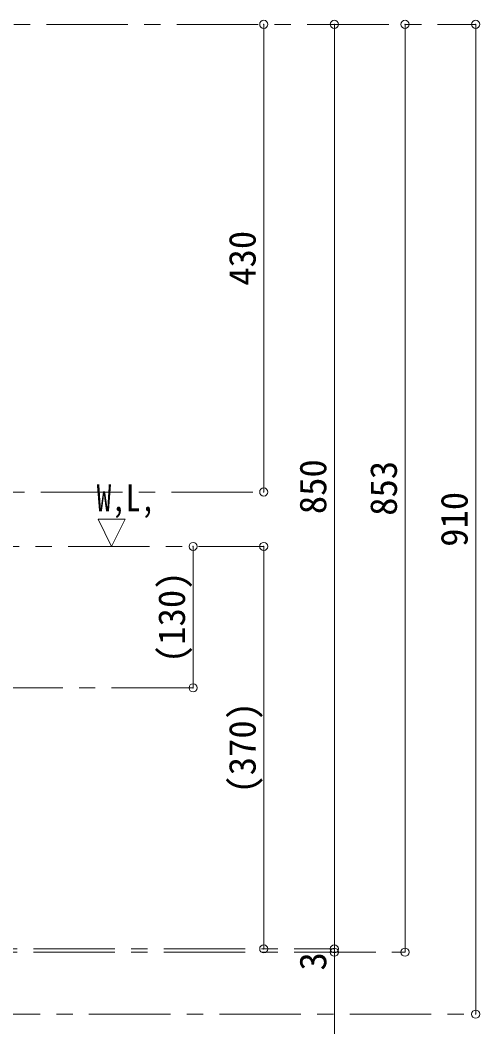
# Model space of a CAD drawing. Units: millimetres at full size, sheet at 1:15; some dimension numbers follow another scale. Extents: x -3171 to 2904, y -2098 to 2117.
# Drawn here: x 176 to 598, y -1288 to -357 of the extents above; entities that cross this region are included whole.
import ezdxf
from ezdxf.enums import TextEntityAlignment as Align

# ---------------------------------------------------------------- set-up
doc = ezdxf.new("R2010")
doc.units = ezdxf.units.MM
doc.header["$LTSCALE"] = 15
doc.header["$PDMODE"] = 32
doc.header["$PDSIZE"] = 7.5
doc.linetypes.add('CHAIN1', pattern=[8, 5, -1, 1, -1])
doc.layers.add('0-0_ﾚｲﾔ1', color=4, linetype='Continuous', lineweight=9)
doc.styles.add('ＭＳ ゴシック', font='')
doc.styles.get('ＭＳ ゴシック').set_extended_font_data('MS Gothic')

msp = doc.modelspace()

# ---------------------------------------------------------------- linework, layer by layer
at = {"layer": '0-0_ﾚｲﾔ1', "linetype": 'CHAIN1'}
for p, q in [((-520.38, -360.45), (594.62, -360.45)), ((-885.38, -790.45), (399.62, -790.45)), ((-20.38, -840.45), (399.62, -840.45)), ((334.62, -970.45), (-718.88, -970.45)), ((-652.38, -1210.45), (464.62, -1210.45)), ((-652.38, -1213.45), (529.62, -1213.45)), ((-601.18, -1270.45), (594.62, -1270.45))]:
    msp.add_line(p, q, dxfattribs=at)
at = {"layer": '0-0_ﾚｲﾔ1'}
for p, q in [((399.62, -790.45), (399.62, -360.45)), ((464.62, -1210.45), (464.62, -360.45)), ((529.62, -360.45), (529.62, -1213.45)), ((594.62, -1270.45), (594.62, -360.45)), ((334.62, -840.45), (334.62, -970.45)), ((399.62, -1210.45), (399.62, -840.45)), ((464.62, -1288.45), (464.62, -1210.45))]:
    msp.add_line(p, q, dxfattribs=at)
at = {"layer": '0-0_ﾚｲﾔ1', "color": 7, "lineweight": 18}
msp.add_lwpolyline([(272.12, -815.45), (247.12, -815.45), (259.62, -840.45)], close=True, dxfattribs=at)
at = {"layer": '0-0_ﾚｲﾔ1', "color": 1}
for p in [(399.62, -360.45), (464.62, -360.45), (529.62, -360.45), (594.62, -360.45), (399.62, -790.45), (334.62, -840.45), (399.62, -840.45), (334.62, -970.45), (399.62, -1210.45), (464.62, -1210.45), (464.62, -1213.45), (529.62, -1213.45), (594.62, -1270.45)]:
    msp.add_point(p, dxfattribs=at)

# ---------------------------------------------------------------- texts
at = {"layer": '0-0_ﾚｲﾔ1', "color": 7, "style": 'ＭＳ ゴシック'}
for s, p in [('430', (399.62, -600.77)), ('850', (464.62, -810.77)), ('853', (529.62, -812.27)), ('910', (594.62, -840.77)), ('(130)', (334.62, -947.64)), ('(370)', (399.62, -1067.64)), ('3', (464.62, -1230.33))]:
    msp.add_text(s, height=24.74, rotation=90, dxfattribs=at).set_placement(p, align=Align.BOTTOM_LEFT)
at = {"layer": '0-0_ﾚｲﾔ1', "color": 7, "style": 'ＭＳ ゴシック', "width": 0.8}
msp.add_text('W,L,', height=24.74, dxfattribs=at).set_placement((245.87, -815.45), align=Align.BOTTOM_LEFT)

doc.saveas('drawing.dxf')
